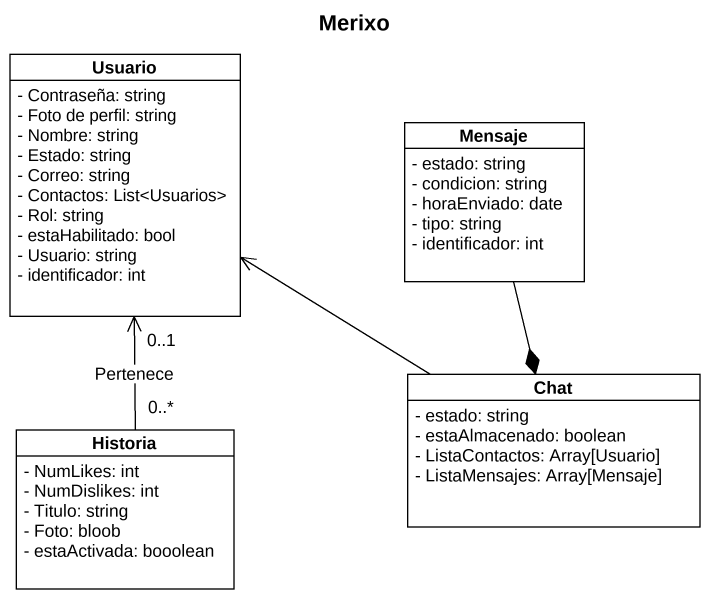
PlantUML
@startuml
title Merixo
hide circle
hide empty members
skinparam classAttributeIconSize 0
class Usuario {
  - Contraseña: string
  - Foto de perfil: string
  - Nombre: string
  - Estado: string
  - Correo: string
  - Contactos: List<Usuarios>
  - Rol: string
  - estaHabilitado: bool
  - Usuario: string
  - identificador: int
}
class Mensaje {
  - estado: string
  - condicion: string
  - horaEnviado: date
  - tipo: string
  - identificador: int
}
class Chat {
  - estado: string
  - estaAlmacenado: boolean
  - ListaContactos: Array[Usuario]
  - ListaMensajes: Array[Mensaje]
}
class Historia {
  - NumLikes: int
  - NumDislikes: int
  - Titulo: string
  - Foto: bloob
  - estaActivada: booolean
}
Usuario <-- Chat
Usuario "0..1" <-- "0..*" Historia : Pertenece
Mensaje --* Chat
@enduml
